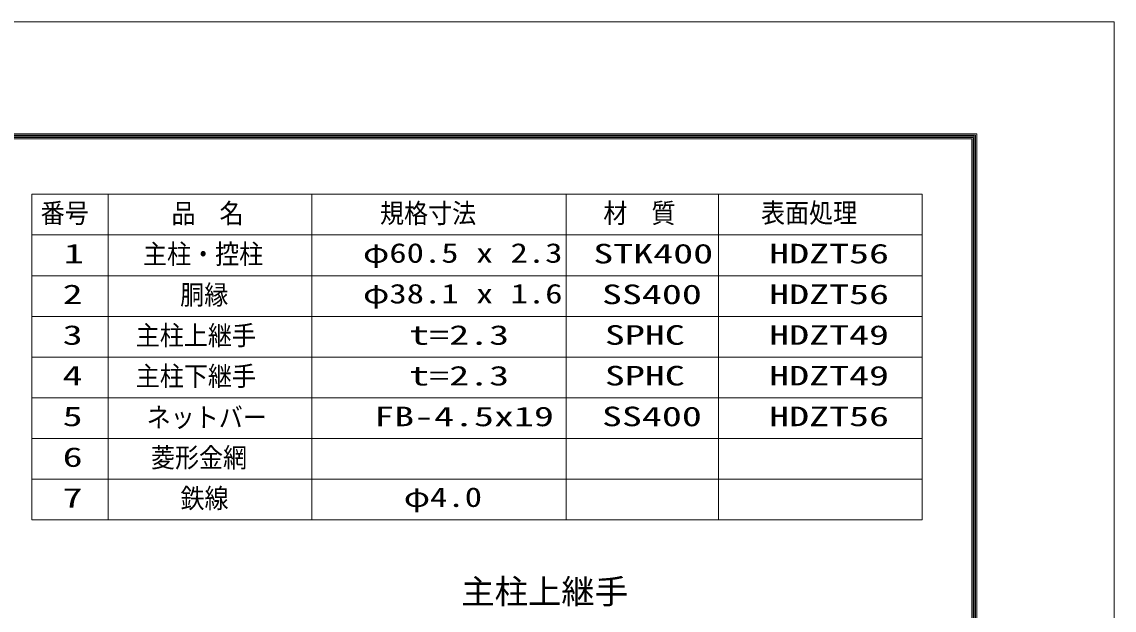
# Model space of a CAD drawing. Units: millimetres, scale not verified. Extents: x -8400 to 8400, y -5940 to 5940.
# Drawn here: x 4105 to 8400, y 3627 to 5940 of the extents above; entities that cross this region are included whole.
import ezdxf
from ezdxf.enums import TextEntityAlignment as Align

# ---------------------------------------------------------------- set-up
doc = ezdxf.new("R2010")
doc.units = ezdxf.units.MM
doc.header["$LTSCALE"] = 20
for name, color, linetype, lineweight in [('0-0_D-TTL', 7, 'Continuous', 9), ('0-C_D-MTR-FRAM', 7, 'Continuous', 9), ('0-D_D-STR-TXT', 7, 'Continuous', 9)]:
    doc.layers.add(name, color=color, linetype=linetype, lineweight=lineweight)
doc.layers.add('0-B_D-MTR-TXT', color=7, linetype='Continuous')
doc.styles.add('ＭＳ ゴシック', font='')
doc.styles.get('ＭＳ ゴシック').set_extended_font_data('MS Gothic')

msp = doc.modelspace()

# ---------------------------------------------------------------- linework, layer by layer
at = {"layer": '0-0_D-TTL', "color": 2}
msp.add_lwpolyline([(-8400.38, 5939.71), (8399.62, 5939.71), (8399.62, -5940.29), (-8400.38, -5940.29)], close=True, dxfattribs=at)
at = {"layer": '0-0_D-TTL'}
for points in [[(-7860.38, 5499.71), (7859.62, 5499.71), (7859.62, -5500.29), (-7860.38, -5500.29)], [(-7855.38, 5494.71), (7854.62, 5494.71), (7854.62, -5495.29), (-7855.38, -5495.29)], [(-7850.38, 5489.71), (7849.62, 5489.71), (7849.62, -5490.29), (-7850.38, -5490.29)], [(-7845.38, 5484.71), (7844.62, 5484.71), (7844.62, -5485.29), (-7845.38, -5485.29)], [(-7840.38, 5479.71), (7839.62, 5479.71), (7839.62, -5480.29), (-7840.38, -5480.29)]]:
    msp.add_lwpolyline(points, close=True, dxfattribs=at)
at = {"layer": '0-C_D-MTR-FRAM'}
for p, q in [((4144.4, 5261.81), (7644.4, 5261.81)), ((4144.4, 5261.81), (4144.4, 3981.81)), ((4444.4, 5261.81), (4444.4, 3981.81)), ((5244.4, 5261.81), (5244.4, 3981.81)), ((6244.4, 5261.81), (6244.4, 3981.81)), ((6844.4, 5261.81), (6844.4, 3981.81)), ((7644.4, 5261.81), (7644.4, 3981.81)), ((4144.4, 5101.81), (7644.4, 5101.81)), ((4144.4, 4941.81), (7644.4, 4941.81)), ((4144.4, 4781.81), (7644.4, 4781.81)), ((4144.4, 4621.81), (7644.4, 4621.81)), ((4144.4, 4461.81), (7644.4, 4461.81)), ((4144.4, 4301.81), (7644.4, 4301.81)), ((4144.4, 4141.81), (7644.4, 4141.81)), ((4144.4, 3981.81), (7644.4, 3981.81))]:
    msp.add_line(p, q, dxfattribs=at)

# ---------------------------------------------------------------- texts
at = {"layer": '0-B_D-MTR-TXT', "style": 'ＭＳ ゴシック'}
for s, height, width, p in [('番号', 76.98, 0.9, (4178.8, 5126.33)), ('品\u3000名', 76.98, 0.9, (4693.08, 5125.21)), ('規格寸法', 76.98, 0.9, (5513.12, 5125.69)), ('材\u3000質', 76.98, 0.9, (6391.28, 5126.09)), ('表面処理', 76.98, 0.9, (7011.08, 5127.01)), ('主柱・控柱', 76.98, 0.9, (4581.32, 4965.01)), ('φ60.5 x 2.3', 76.98, 1.3, (5446.16, 4969.53)), ('STK400', 76.98, 1.5, (6351.72, 4966.81)), ('1', 76.98, 1.5, (4270.12, 4966.81)), ('HDZT56', 76.98, 1.5, (7043.12, 4967.01)), ('2', 76.98, 1.5, (4265.32, 4807.01)), ('胴縁', 76.98, 0.9, (4727.36, 4805.01)), ('φ38.1 x 1.6', 76.98, 1.3, (5446.4, 4809.53)), ('SS400', 76.98, 1.5, (6385.8, 4806.81)), ('HDZT56', 76.98, 1.5, (7043.12, 4807.01)), ('3', 76.98, 1.5, (4265.32, 4647.01)), ('主柱上継手', 76.98, 0.9, (4552.92, 4645.21)), ('t=2.3', 76.98, 1.5, (5627.88, 4647.01)), ('SPHC', 76.98, 1.5, (6397.2, 4647.01)), ('HDZT49', 76.98, 1.5, (7043.12, 4647.01)), ('主柱下継手', 76.98, 0.9, (4552.92, 4485.21)), ('4', 76.98, 1.5, (4265.08, 4487.01)), ('t=2.3', 76.98, 1.5, (5627.88, 4487.01)), ('SPHC', 76.98, 1.5, (6397.2, 4487.01)), ('HDZT49', 76.98, 1.5, (7043.12, 4487.01)), ('5', 76.98, 1.5, (4265.32, 4327.01)), ('ネットバー', 76.98, 0.9, (4595.6, 4323.17)), ('FB-4.5x19', 76.98, 1.5, (5489.96, 4326.81)), ('SS400', 76.98, 1.5, (6385.8, 4326.81)), ('HDZT56', 76.98, 1.5, (7043.12, 4327.01)), ('6', 76.98, 1.5, (4265.32, 4167.01)), ('菱形金網', 76.98, 0.9, (4612.44, 4165.21)), ('7', 76.98, 1.5, (4265.08, 4007.01)), ('鉄線', 76.98, 0.9, (4728.52, 4004.97)), ('φ4.0', 76.97, 1.3, (5606.52, 4009.53))]:
    msp.add_text(s, height=height, dxfattribs=dict(at, width=width)).set_placement(p, align=Align.BOTTOM_LEFT)
at = {"layer": '0-D_D-STR-TXT', "style": 'ＭＳ ゴシック'}
msp.add_text('主柱上継手', height=96.19, dxfattribs=at).set_placement((5832.38, 3622.77), align=Align.BOTTOM_LEFT)

doc.saveas('drawing.dxf')
